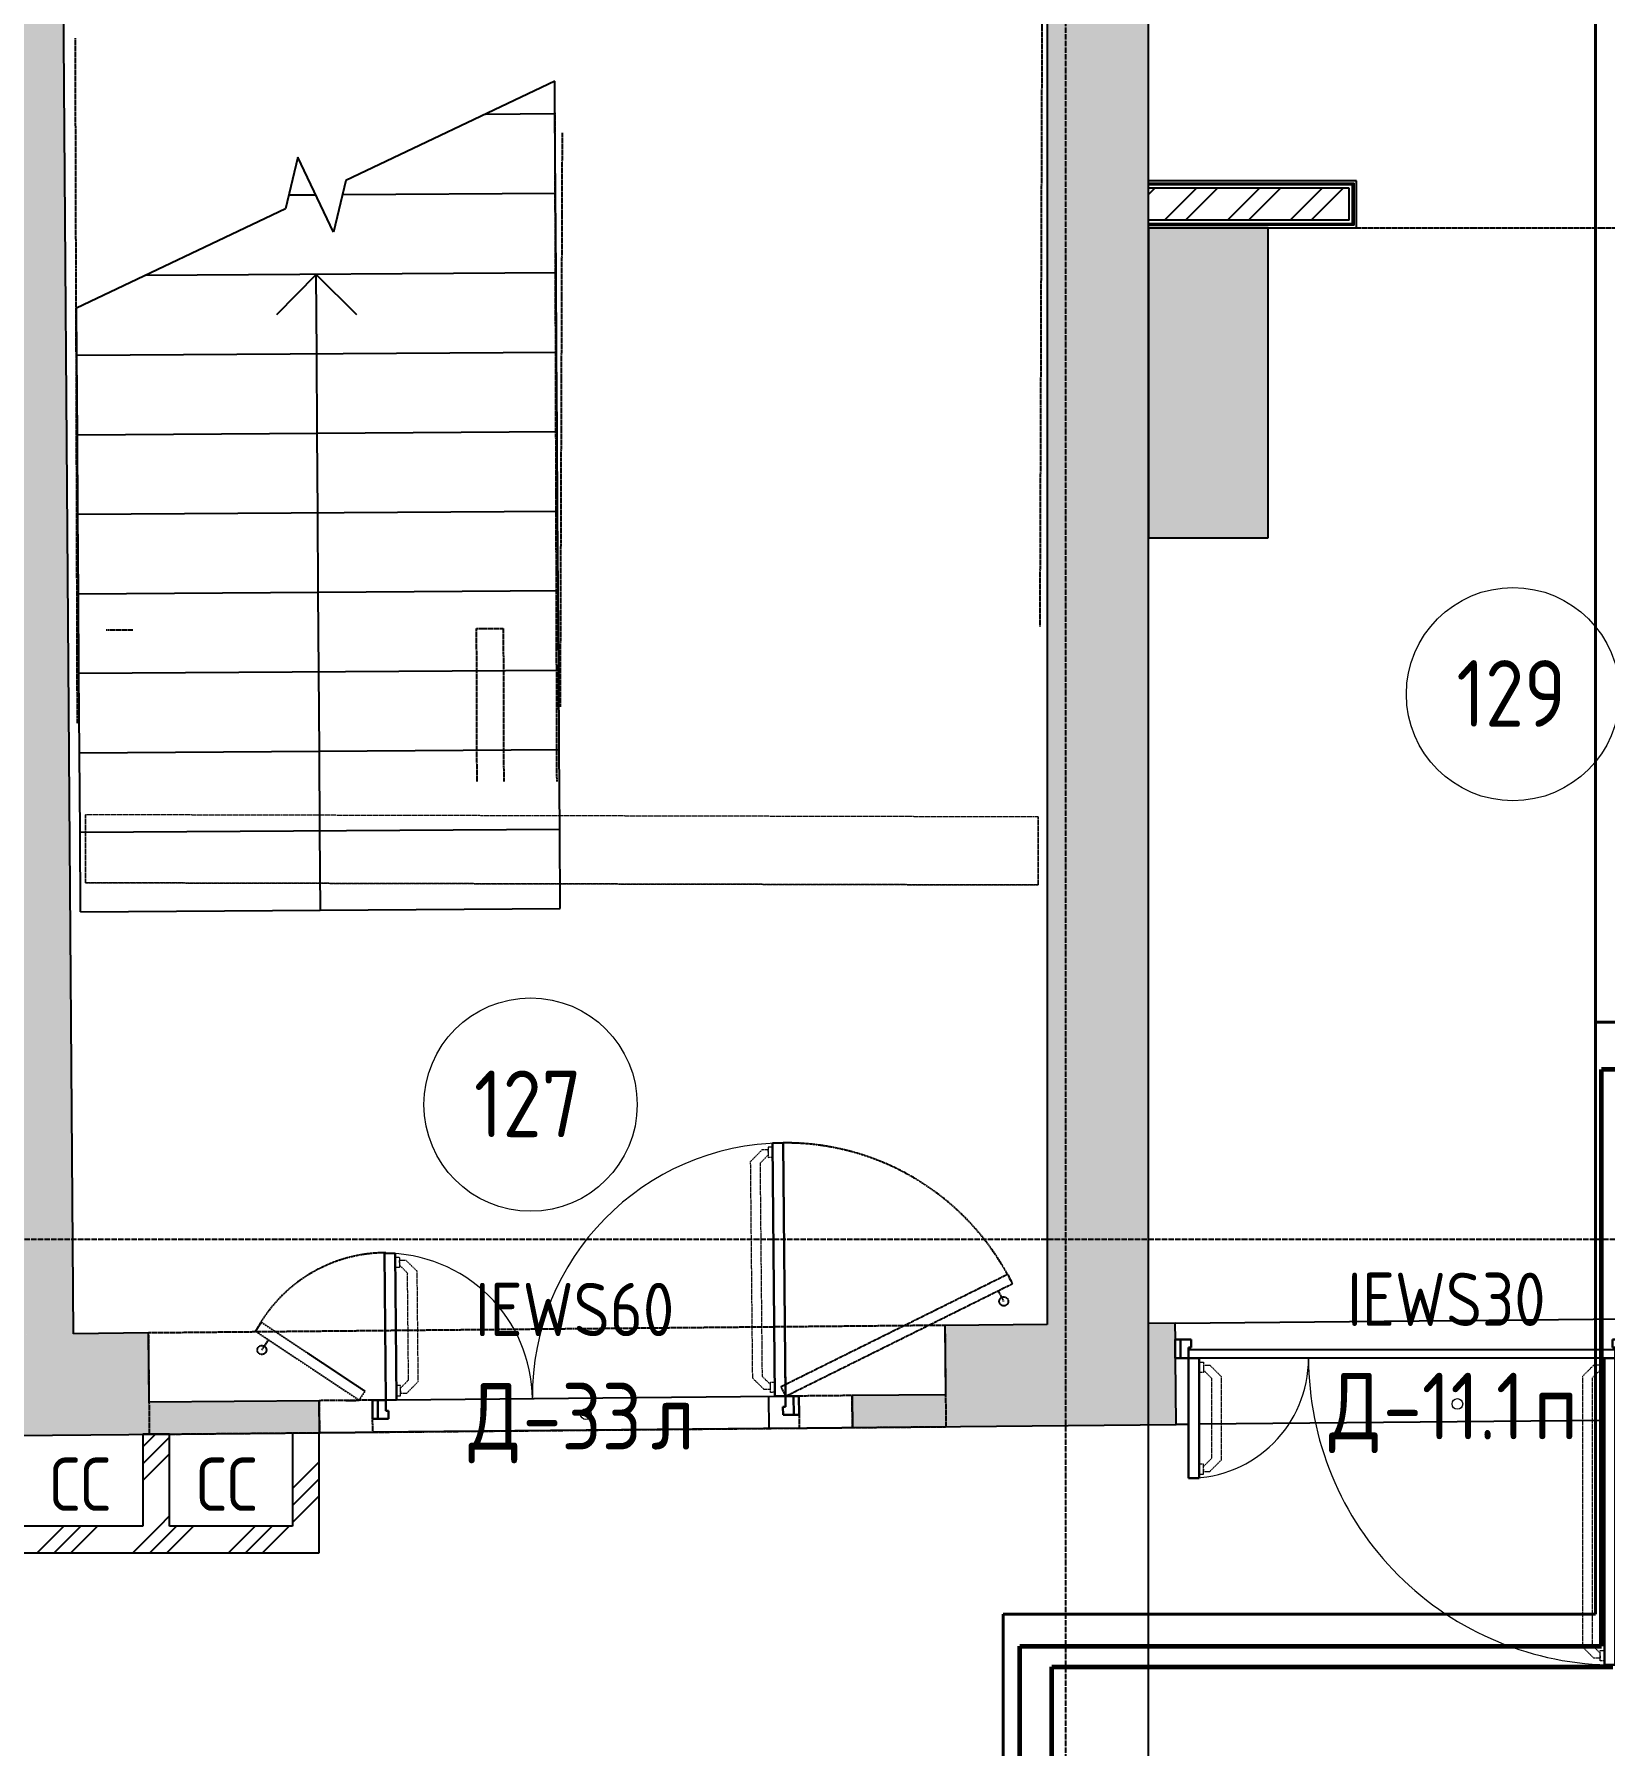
# Model space of a CAD drawing. Header units: millimetres. Extents: x -129048 to 476301, y -5853 to 215316.
# Drawn here: x 42539 to 48432, y 11356 to 17776 of the extents above; entities that cross this region are included whole.
import ezdxf

# ---------------------------------------------------------------- set-up
doc = ezdxf.new("R2010")
doc.units = ezdxf.units.MM
for name, pattern in [('ADSK_Линия сетки', [25, 20, -2.5, 0, -2.5]), ('ADSK_Сверху', [4.5, 3, -1.5]), ('ADSK_Снесено', [4.5, 3, -1.5]), ('ADSK_Штриховая_ш2 п1', [3, 2, -1]), ('ADSK_Штриховая_ш3 п1_5', [4.5, 3, -1.5])]:
    doc.linetypes.add(name, pattern=pattern)
for name, color, linetype, lineweight in [('GAZLAITER', 1, 'Continuous', 40), ('Аннотация', 7, 'Continuous', 9), ('Двери', 251, 'Continuous', 18), ('Дренаж', 36, 'Continuous', 40), ('Каркас', 7, 'Continuous', 18), ('Лестницы', 7, 'Continuous', 18), ('Марки дверей', 7, 'Continuous', 20), ('Марки помещений', 7, 'Continuous', 20), ('Стрелки вверх', 7, 'Continuous', 18), ('Узлы', 7, 'Continuous', 18)]:
    doc.layers.add(name, color=color, linetype=linetype, lineweight=lineweight)
for name, color, linetype, lineweight, true_color in [('Линии', 7, 'Continuous', 9, 0x00a600), ('Линии разделители', 5, 'Continuous', 40, 0x0000ff), ('Стены внутренние', 5, 'Continuous', 18, 0x0000ff), ('Стены штриховка', 5, 'Continuous', 18, 0x0000ff)]:
    doc.layers.add(name, color=color, linetype=linetype, lineweight=lineweight, true_color=true_color)
doc.styles.add('GOST Common_1', font='GOST Common_0.ttf', dxfattribs={"width": 0.9, "height": 200})
doc.styles.add('GOST Common_2', font='GOST Common_0.ttf', dxfattribs={"width": 0.9, "height": 250})
pattern_1 = [(45, (0, 0), (-179.6051, 179.6051), []), (45, (63.5, 0), (0, 359.2102), []), (45, (-63.5, 0), (0, 359.2102), [])]

# ---------------------------------------------------------------- blocks, each defined once
blk = doc.blocks.new('ADSK_БалкаЖБ_Прямоугольная - 255_1х247мм-819971-01 План 1-го этажа маркировочный')
at = {"layer": 'Каркас', "color": 253, "linetype": 'ADSK_Сверху', "true_color": 0xaaaaaa}
for p, q in [((-1787.2, 127.5), (-1787.2, -127.6)), ((-1787.2, 127.5), (1787.2, 127.5)), ((1787.2, -127.6), (1787.2, 127.5)), ((-1787.2, -127.6), (1787.2, -127.6))]:
    blk.add_line(p, q, dxfattribs=at)
at = {"layer": 'Каркас', "color": 253, "linetype": 'ADSK_Сверху', "true_color": 0xb2b2b2}
for p, q in [((-1787.2, -127.6), (-1787.2, 127.5)), ((1787.2, 127.5), (-1787.2, 127.5)), ((1787.2, 127.5), (1787.2, -127.6)), ((-1787.2, -127.6), (1787.2, -127.6))]:
    blk.add_line(p, q, dxfattribs=at)
blk = doc.blocks.new('AC_Дверь_Двупольная - Д-33л 1500х2200h 2-2309635-01 План 1-го этажа маркировочный')
at = {"layer": 'Двери', "linetype": 'ADSK_Сверху', "lineweight": 9}
for p, q in [((670.3, 984.5), (627.5, 941.7)), ((694, 965.7), (663.9, 935.6)), ((694, 984.5), (670.3, 984.5)), ((710, 995), (694, 995)), ((694, 995), (694, 956.5)), ((694, 975.8), (694, 984.5)), ((627.5, 128.4), (627.5, 941.7)), ((663.9, 134.4), (663.9, 935.6)), ((694, 956.5), (710, 956.5)), ((-710, 595), (-694, 595)), ((-694, 595), (-694, 556.5)), ((-694, 575.8), (-694, 584.5)), ((-694, 584.5), (-670.3, 584.5)), ((-670.3, 584.5), (-627.5, 541.7)), ((-694, 556.5), (-710, 556.5)), ((-694, 565.7), (-663.9, 535.6)), ((-663.9, 134.4), (-663.9, 535.6)), ((-627.5, 128.4), (-627.5, 541.7)), ((-694, 104.3), (-663.9, 134.4)), ((694, 104.3), (663.9, 134.4)), ((-694, 113.5), (-710, 113.5)), ((-710, 75), (-694, 75)), ((-694, 75), (-694, 113.5)), ((-694, 94.3), (-694, 85.6)), ((-694, 85.6), (-670.3, 85.6)), ((-670.3, 85.6), (-627.5, 128.4)), ((670.3, 85.6), (627.5, 128.4)), ((694, 85.6), (670.3, 85.6)), ((694, 75), (694, 113.5)), ((694, 113.5), (710, 113.5)), ((710, 75), (694, 75))]:
    blk.add_line(p, q, dxfattribs=at)
at = {"layer": 'Двери', "lineweight": 30}
for p, q in [((750, 1010), (710, 1010)), ((710, 1010), (710, 60)), ((750, 60), (750, 1010)), ((-750, 610), (-710, 610)), ((-750, 60), (-750, 610)), ((-710, 610), (-710, 60)), ((-800, 60), (-780, 60)), ((-800, -10), (-800, 60)), ((-780, 60), (-750, 60)), ((-780, -10), (-780, 60)), ((-780, 60), (-780, -10)), ((-710, 60), (-750, 60)), ((-750, 60), (-750, 20)), ((-750, 20), (-740, 20)), ((-740, 20), (-740, -10)), ((710, 60), (750, 60)), ((750, 20), (740, 20)), ((740, 20), (740, -10)), ((780, 60), (750, 60)), ((750, 60), (750, 20)), ((780, -10), (780, 60)), ((800, 60), (780, 60)), ((780, 60), (780, -10)), ((800, -10), (800, 60)), ((-780, -10), (-800, -10)), ((-740, -10), (-780, -10)), ((740, -10), (780, -10)), ((780, -10), (800, -10))]:
    blk.add_line(p, q, dxfattribs=at)
at = {"layer": 'Двери'}
for centre, radius, start, end in [((750, 60), 950, 90, 180), ((-750, 60), 550, 360, 90)]:
    blk.add_arc(centre, radius, start, end, dxfattribs=at)
blk = doc.blocks.new('AC_Дверь_Двупольная - Д-11_1п 1700х2200h-2039750-01 План 1-го этажа маркировочный')
at = {"layer": 'Двери', "lineweight": 30}
for p, q in [((-800, 1243.5), (-760, 1243.5)), ((-800, 93.5), (-800, 1243.5)), ((-760, 1243.5), (-760, 93.5)), ((800, 543.5), (760, 543.5)), ((760, 543.5), (760, 93.5)), ((800, 93.5), (800, 543.5)), ((-850, 93.5), (-830, 93.5)), ((-850, 23.5), (-850, 93.5)), ((-830, 93.5), (-800, 93.5)), ((-830, 23.5), (-830, 93.5)), ((-830, 93.5), (-830, 23.5)), ((-760, 93.5), (-800, 93.5)), ((-800, 93.5), (-800, 53.5)), ((760, 93.5), (800, 93.5)), ((830, 93.5), (800, 93.5)), ((800, 93.5), (800, 53.5)), ((830, 23.5), (830, 93.5)), ((850, 93.5), (830, 93.5)), ((830, 93.5), (830, 23.5)), ((850, 23.5), (850, 93.5)), ((-830, 23.5), (-850, 23.5)), ((-790, 23.5), (-830, 23.5)), ((-800, 53.5), (-790, 53.5)), ((-790, 53.5), (-790, 23.5)), ((800, 53.5), (790, 53.5)), ((790, 53.5), (790, 23.5)), ((790, 23.5), (830, 23.5)), ((830, 23.5), (850, 23.5))]:
    blk.add_line(p, q, dxfattribs=at)
at = {"layer": 'Двери', "linetype": 'ADSK_Сверху', "lineweight": 9}
for p, q in [((-760, 1228.5), (-744, 1228.5)), ((-744, 1228.5), (-744, 1190)), ((-744, 1190), (-760, 1190)), ((-744, 1209.3), (-744, 1218)), ((-744, 1218), (-720.3, 1218)), ((-744, 1199.2), (-713.9, 1169.1)), ((-720.3, 1218), (-677.5, 1175.2)), ((-713.9, 167.9), (-713.9, 1169.1)), ((-677.5, 161.9), (-677.5, 1175.2)), ((720.3, 518), (677.5, 475.2)), ((744, 518), (720.3, 518)), ((760, 528.5), (744, 528.5)), ((744, 528.5), (744, 490)), ((744, 509.3), (744, 518)), ((677.5, 161.9), (677.5, 475.2)), ((744, 499.2), (713.9, 469.1)), ((713.9, 167.9), (713.9, 469.1)), ((744, 490), (760, 490)), ((-744, 147), (-760, 147)), ((-744, 137.8), (-713.9, 167.9)), ((-744, 108.5), (-744, 147)), ((-720.3, 119.1), (-677.5, 161.9)), ((720.3, 119.1), (677.5, 161.9)), ((744, 137.8), (713.9, 167.9)), ((744, 108.5), (744, 147)), ((744, 147), (760, 147)), ((-760, 108.5), (-744, 108.5)), ((-744, 127.8), (-744, 119.1)), ((-744, 119.1), (-720.3, 119.1)), ((744, 119.1), (720.3, 119.1)), ((760, 108.5), (744, 108.5))]:
    blk.add_line(p, q, dxfattribs=at)
at = {"layer": 'Двери'}
for centre, radius, start, end in [((-800, 93.5), 1150, 360, 90), ((800, 93.5), 450, 90, 180)]:
    blk.add_arc(centre, radius, start, end, dxfattribs=at)
blk = doc.blocks.new('ADSK_Марка_Помещение_ОдноЗначение - Номер-247393-01 План 1-го этажа маркировочный')
at = {"layer": 'Марки помещений'}
blk.add_circle((0, 0), 4, dxfattribs=at)
blk = doc.blocks.new('ADSK_Марка_Дверь - Марка типа и комментарии-2020407-01 План 1-го этажа маркировочный')
at = {"layer": 'Марки дверей', "lineweight": 9}
blk.add_circle((0, 0), 0.2, dxfattribs=at)

msp = doc.modelspace()

# ---------------------------------------------------------------- hatches: boundary and pattern name
at = {"layer": 'Стены внутренние', "lineweight": 25, "true_color": 0x636466}
for points in [[(42306.569, 12898.1), (42686.552, 12901.743), (42630.339, 20425.478), (42250.349, 20422.639), (42295.708, 14351.749)], [(46339.852, 12936.767), (46719.852, 12940.41), (46719.852, 20395.02), (46543.212, 20395.836), (46543.212, 20424.059), (46339.852, 20424.059), (46339.852, 13592.3)]]:
    msp.add_hatch(color=251, dxfattribs=at).paths.add_polyline_path(points)
h = msp.add_hatch(dxfattribs=at)
h.set_pattern_fill('FP_2', color=251, style=0, pattern_type=2)
h.set_pattern_definition([(45, (0, 0), (-117.8655, 117.8655), []), (45, (78.58, 0), (-117.8655, 117.8655), [])])
h.paths.add_polyline_path([(47053.495, 17077.96), (47472.413, 17077.96), (47472.413, 17197.96), (46719.852, 17197.96), (46719.852, 17077.96), (46894.112, 17077.96)])
h = msp.add_hatch(color=251, dxfattribs=at)
h.paths.add_polyline_path([(39290.527, 12489.168), (39710.259, 12493.191), (39706.616, 12873.174), (39286.888, 12869.15), (39289.041, 12644.36)])
h.paths.add_polyline_path([(40740.212, 12503.066), (42971.86, 12524.46), (42968.217, 12904.443), (40736.569, 12883.048), (40739.541, 12573.062)])
h = msp.add_hatch(color=251, dxfattribs=at)
h.paths.add_polyline_path([(45959.453, 12553.102), (46823.707, 12561.388), (46821.328, 12809.558), (46819.967, 12809.558), (46820.064, 12941.37), (45955.81, 12933.085), (45958.302, 12673.097)])
h.paths.add_polyline_path([(48926.815, 12581.55), (49367.537, 12585.775), (49367, 12965.788), (48925.577, 12961.556), (48926.801, 12585.775)])
h = msp.add_hatch(color=251, dxfattribs=at)
h.paths.add_polyline_path([(42971.86, 12524.46), (43609.058, 12530.569), (43607.908, 12650.564), (42970.711, 12644.36)])
h.paths.add_polyline_path([(45608.966, 12549.742), (45959.453, 12553.102), (45958.302, 12673.097), (45607.816, 12669.737), (45608.934, 12553.102)])
h = msp.add_hatch(dxfattribs=at)
h.set_pattern_fill('FP_3', color=251, style=0, pattern_type=2)
h.set_pattern_definition(pattern_1)
h.paths.add_polyline_path([(42971.86, 12180.453), (43046.962, 12180.453), (43046.962, 12524.701), (42946.962, 12524.222), (42946.962, 12180.453), (42970.71, 12180.453)])
h = msp.add_hatch(dxfattribs=at)
h.set_pattern_fill('FP_3', color=251, style=0, pattern_type=2)
h.set_pattern_definition(pattern_1)
h.paths.add_polyline_path([(43608.483, 12080.453), (43608.483, 12530.564), (43508.483, 12529.605), (43508.483, 12080.453), (43595.812, 12080.453)])
h = msp.add_hatch(dxfattribs=at)
h.set_pattern_fill('FP_3', color=251, style=0, pattern_type=2)
h.set_pattern_definition(pattern_1)
h.paths.add_polyline_path([(43508.483, 12080.453), (43508.483, 12180.453), (42187.636, 12180.453), (42187.636, 12080.453), (43406.902, 12080.453)])
at = {"layer": 'Узлы', "lineweight": 25, "true_color": 0x636466}
msp.add_hatch(color=251, dxfattribs=at).paths.add_polyline_path([(47168.495, 15886.856), (47168.495, 17049.96), (46719.852, 17049.96), (46719.852, 15886.856), (46810.479, 15886.856)])

# ---------------------------------------------------------------- linework, layer by layer
at = {"linetype": 'ADSK_Линия сетки', "lineweight": 25}
for p, q in [((46409.91, -4984.787), (46409.91, 44534.787)), ((-11086.225, 13256.788), (57141.718, 13256.788))]:
    msp.add_line(p, q, dxfattribs=at)
at = {"color": 251, "lineweight": 25, "true_color": 0x636466}
msp.add_lwpolyline([(771.126, 10918.396), (46719.852, 10918.396), (46719.852, 20904.566), (46033.212, 20934.059)], dxfattribs=at)
at = {"layer": 'GAZLAITER', "lineweight": 60, "ltscale": 10}
for p, q in [((48418.67, 11729.457), (48418.67, 13893.009)), ((49215.709, 13893.009), (48418.67, 13893.009)), ((46236.888, 5241.148), (46236.888, 11729.457)), ((46236.888, 11729.457), (48418.67, 11729.457))]:
    msp.add_line(p, q, dxfattribs=at)
at = {"layer": 'GAZLAITER', "color": 5, "lineweight": 60, "ltscale": 10}
for p, q in [((46356.886, 5241.148), (46356.886, 11652.576)), ((46356.886, 11652.576), (48462.259, 11652.576))]:
    msp.add_line(p, q, dxfattribs=at)
at = {"layer": 'Дренаж'}
for p, q in [((48397.055, 14317.055), (48397.055, 20137.508)), ((48397.055, 11849.499), (48397.055, 14317.055)), ((54043.827, 14069.623), (48397.055, 14069.623)), ((46173.963, 5241.148), (46173.963, 11849.499)), ((46173.963, 11849.499), (48397.055, 11849.499))]:
    msp.add_line(p, q, dxfattribs=at)
at = {"layer": 'Лестницы', "color": 251, "linetype": 'ADSK_Сверху', "lineweight": 25, "true_color": 0x636466}
for p, q in [((46320.518, 17706.747), (46321.583, 18014.246)), ((42692.161, 17760.888), (42693.003, 17475.29)), ((46319.454, 17399.249), (46320.518, 17706.747)), ((42693.003, 17475.29), (42693.844, 17189.691)), ((44493.836, 17194.993), (44492.995, 17480.592)), ((44519.464, 17405.482), (44518.4, 17097.984)), ((46318.389, 17091.751), (46319.454, 17399.249)), ((42693.844, 17189.691), (42694.685, 16904.092)), ((44494.678, 16909.395), (44493.836, 17194.993)), ((44518.4, 17097.984), (44517.335, 16790.486)), ((46317.324, 16784.253), (46318.389, 17091.751)), ((42694.685, 16904.092), (42695.527, 16618.493)), ((44495.519, 16623.796), (44494.678, 16909.395)), ((44517.335, 16790.486), (44516.27, 16482.988)), ((46316.259, 16476.755), (46317.324, 16784.253)), ((42695.527, 16618.493), (42696.368, 16332.895)), ((44496.36, 16338.197), (44495.519, 16623.796)), ((44516.27, 16482.988), (44515.205, 16175.49)), ((46315.194, 16169.257), (46316.259, 16476.755)), ((42696.368, 16332.895), (42697.209, 16047.296)), ((44497.202, 16052.598), (44496.36, 16338.197)), ((44515.205, 16175.49), (44514.14, 15867.991)), ((46314.13, 15861.758), (46315.194, 16169.257)), ((44498.043, 15767), (44497.202, 16052.598)), ((42697.209, 16047.296), (42698.051, 15761.697)), ((44514.14, 15867.991), (44513.076, 15560.493)), ((46313.065, 15554.26), (46314.13, 15861.758)), ((42698.051, 15761.697), (42698.892, 15476.098)), ((44498.884, 15481.401), (44498.043, 15767)), ((42808.698, 15542.04), (42908.698, 15542.334)), ((44198.692, 15546.135), (44298.692, 15546.429)), ((44200.382, 14972.507), (44198.692, 15546.135)), ((44298.692, 15546.429), (44300.382, 14972.801)), ((44513.076, 15560.493), (44512.011, 15252.995)), ((42698.892, 15476.098), (42699.667, 15213.037)), ((44499.659, 15218.34), (44498.884, 15481.401)), ((44499.726, 15195.802), (44499.659, 15218.34)), ((42699.667, 15213.037), (42699.733, 15190.5)), ((44500.381, 14973.39), (44499.726, 15195.802))]:
    msp.add_line(p, q, dxfattribs=at)
at = {"layer": 'Лестницы', "color": 251, "lineweight": 25, "true_color": 0x636466}
for p, q in [((44491.796, 17599.583), (43707.564, 17227.461)), ((44492.611, 17478.108), (44491.796, 17599.583)), ((44232.109, 17476.36), (44492.611, 17478.108)), ((44232.109, 17476.36), (44492.611, 17478.108)), ((44494.612, 17179.915), (44492.611, 17478.108)), ((43527.649, 17315.039), (43481.701, 17120.289)), ((43661.615, 17032.711), (43527.649, 17315.039)), ((43707.564, 17227.461), (43661.615, 17032.711)), ((43494.185, 17173.201), (43594.632, 17173.875)), ((43494.185, 17173.201), (43594.632, 17173.875)), ((43695.08, 17174.549), (44494.612, 17179.915)), ((43695.08, 17174.549), (44494.612, 17179.915)), ((44496.613, 16881.722), (44494.612, 17179.915)), ((43481.701, 17120.289), (42697.469, 16748.167)), ((42957.156, 16871.39), (44496.613, 16881.722)), ((42957.156, 16871.39), (44496.613, 16881.722)), ((44498.615, 16583.529), (44496.613, 16881.722)), ((42698.655, 16571.448), (42697.469, 16748.167)), ((42698.655, 16571.448), (44498.615, 16583.529)), ((42698.655, 16571.448), (44498.615, 16583.529)), ((42700.657, 16273.255), (42698.655, 16571.448)), ((44500.616, 16285.335), (44498.615, 16583.529)), ((42700.657, 16273.255), (44500.616, 16285.335)), ((42700.657, 16273.255), (44500.616, 16285.335)), ((42702.658, 15975.062), (42700.657, 16273.255)), ((44502.617, 15987.142), (44500.616, 16285.335)), ((42702.658, 15975.062), (44502.617, 15987.142)), ((42702.658, 15975.062), (44502.617, 15987.142)), ((44504.619, 15688.949), (44502.617, 15987.142)), ((42704.659, 15676.868), (42702.658, 15975.062)), ((42704.659, 15676.868), (44504.619, 15688.949)), ((42704.659, 15676.868), (44504.619, 15688.949)), ((42706.66, 15378.675), (42704.659, 15676.868)), ((44506.62, 15390.755), (44504.619, 15688.949)), ((42706.66, 15378.675), (44506.62, 15390.755)), ((42706.66, 15378.675), (44506.62, 15390.755)), ((42708.662, 15080.482), (42706.66, 15378.675)), ((44508.621, 15092.562), (44506.62, 15390.755)), ((42708.662, 15080.482), (44508.621, 15092.562)), ((42708.662, 15080.482), (44508.621, 15092.562)), ((44510.623, 14794.369), (44508.621, 15092.562)), ((42710.663, 14782.289), (42708.662, 15080.482)), ((42710.663, 14782.289), (44510.623, 14794.369)), ((42710.663, 14782.289), (44510.623, 14794.369)), ((42712.664, 14484.095), (42710.663, 14782.289)), ((44512.624, 14496.176), (44510.623, 14794.369)), ((42712.664, 14484.095), (44512.624, 14496.176)), ((42712.664, 14484.095), (44512.624, 14496.176))]:
    msp.add_line(p, q, dxfattribs=at)
at = {"layer": 'Линии', "color": 251, "lineweight": 25, "true_color": 0x636466}
for p, q in [((47168.495, 17049.96), (46719.852, 17049.96)), ((46719.852, 17049.96), (46719.852, 15886.856)), ((47168.495, 15886.856), (47168.495, 17049.96)), ((46719.852, 15886.856), (47168.495, 15886.856)), ((45357.359, 12740.03), (45357.359, 12713.716))]:
    msp.add_line(p, q, dxfattribs=at)
at = {"layer": 'Линии', "color": 251, "linetype": 'ADSK_Штриховая_ш2 п1', "lineweight": 25, "true_color": 0x636466}
for p, q in [((45340.098, 12703.158), (46191.209, 13125.189)), ((46191.209, 13125.189), (46208.979, 13089.352)), ((45357.867, 12667.322), (46208.979, 13089.352)), ((46176.649, 13023.093), (46156.658, 13063.409)), ((43369.252, 12910.474), (43391.402, 12943.781)), ((43757.941, 12651.984), (43369.252, 12910.474)), ((43780.091, 12685.291), (43391.402, 12943.781)), ((43392.961, 12840.664), (43417.88, 12878.135)), ((43707.943, 12651.504), (43757.941, 12651.984)), ((43757.941, 12651.984), (43780.091, 12685.291)), ((45340.098, 12703.158), (45357.867, 12667.322)), ((45357.867, 12667.322), (45407.865, 12667.802))]:
    msp.add_line(p, q, dxfattribs=at)
for centre in [(46176.649, 13023.093), (43392.961, 12840.664)]:
    msp.add_circle(centre, 17, dxfattribs=at)
for centre, radius, start, end in [((45357.867, 12667.322), 950, 26.3748748, 90.6123239), ((43857.905, 12652.96), 552.354, 90, 152.2113541)]:
    msp.add_arc(centre, radius, start, end, dxfattribs=at)
at = {"layer": 'Линии разделители', "color": 251, "linetype": 'ADSK_Штриховая_ш3 п1_5', "lineweight": 25, "true_color": 0x636466}
msp.add_line((47500.413, 17049.96), (48850.413, 17049.96), dxfattribs=at)
at = {"layer": 'Стены внутренние', "color": 251, "lineweight": 25, "true_color": 0x636466}
for p, q in [((42686.552, 12901.743), (42630.339, 20425.478)), ((46339.852, 20424.059), (46339.852, 12936.767)), ((46719.852, 12940.41), (46719.852, 20395.02)), ((47500.413, 17225.96), (46719.852, 17225.96)), ((47500.413, 17049.96), (47500.413, 17225.96)), ((46719.852, 17049.96), (47500.413, 17049.96)), ((42968.217, 12904.443), (42686.552, 12901.743)), ((42970.71, 12644.455), (42968.217, 12904.443)), ((46339.852, 12936.767), (45955.81, 12933.085)), ((45955.81, 12933.085), (45958.302, 12673.097)), ((46820.064, 12941.37), (46719.852, 12940.41)), ((46820.064, 12941.37), (48519.967, 12957.667)), ((46820.657, 12879.558), (46820.064, 12941.37)), ((48469.967, 12841.558), (46869.967, 12841.558)), ((46823.707, 12561.388), (46821.328, 12809.558)), ((48429.967, 12809.558), (46909.967, 12809.558)), ((43607.908, 12650.564), (42970.71, 12644.455)), ((43609.058, 12530.569), (43607.908, 12650.564)), ((43897.895, 12653.344), (45317.829, 12666.957)), ((45296.884, 12546.75), (45295.734, 12666.745)), ((45958.302, 12673.097), (45607.816, 12669.737)), ((45607.816, 12669.737), (45608.966, 12549.742)), ((42464.838, 12519.6), (43609.058, 12530.569)), ((42946.962, 12524.701), (42946.962, 12180.453)), ((43046.962, 12524.701), (42946.962, 12524.701)), ((43046.962, 12180.453), (43046.962, 12524.701)), ((43508.483, 12529.605), (43508.483, 12180.453)), ((43608.483, 12080.453), (43608.483, 12530.564)), ((45408.976, 12547.825), (43809.049, 12532.486)), ((45608.966, 12549.742), (46823.707, 12561.388)), ((46869.967, 12561.831), (46823.707, 12561.388)), ((48429.967, 12576.787), (46909.967, 12562.215)), ((42946.962, 12180.453), (42467.656, 12180.453)), ((43508.483, 12180.453), (43046.962, 12180.453)), ((42087.636, 12080.453), (43608.483, 12080.453))]:
    msp.add_line(p, q, dxfattribs=at)
at = {"layer": 'Стены внутренние', "color": 251, "linetype": 'ADSK_Сверху', "lineweight": 25, "true_color": 0x636466}
for p, q in [((45955.81, 12933.085), (42968.217, 12904.443)), ((42971.86, 12524.46), (42968.217, 12904.443)), ((45955.81, 12933.085), (45959.453, 12553.102)), ((42971.86, 12524.46), (45959.453, 12553.102))]:
    msp.add_line(p, q, dxfattribs=at)
at = {"layer": 'Стены внутренние', "color": 251, "linetype": 'ADSK_Снесено', "lineweight": 25, "true_color": 0x636466}
for p, q in [((43807.899, 12652.481), (43607.908, 12650.564)), ((43607.908, 12650.564), (43609.058, 12530.569)), ((45607.816, 12669.737), (45407.825, 12667.819)), ((45608.966, 12549.742), (45607.816, 12669.737)), ((43809.049, 12532.486), (43808.57, 12582.484)), ((45408.496, 12597.823), (45408.976, 12547.825)), ((43609.058, 12530.569), (43809.049, 12532.486)), ((45408.976, 12547.825), (45608.966, 12549.742))]:
    msp.add_line(p, q, dxfattribs=at)
at = {"layer": 'Стены штриховка', "color": 251, "lineweight": 25, "true_color": 0x636466}
for p, q in [((46719.852, 17216.96), (47491.413, 17216.96)), ((47485.413, 17210.96), (46719.852, 17210.96)), ((47485.413, 17064.96), (47485.413, 17216.96)), ((47491.413, 17058.96), (47491.413, 17216.96)), ((47472.413, 17197.96), (46719.852, 17197.96)), ((47472.413, 17077.96), (47472.413, 17197.96)), ((47472.413, 17077.96), (46719.852, 17077.96)), ((47485.413, 17064.96), (46719.852, 17064.96)), ((47491.413, 17058.96), (46719.852, 17058.96))]:
    msp.add_line(p, q, dxfattribs=at)
at = {"layer": 'Стрелки вверх', "color": 251, "lineweight": 25, "true_color": 0x636466}
for p, q in [((43596.646, 16873.882), (43447.656, 16722.878)), ((43598.635, 16577.488), (43596.646, 16873.882)), ((43596.646, 16873.882), (43747.649, 16724.892)), ((43600.636, 16279.295), (43598.635, 16577.488)), ((43602.638, 15981.102), (43600.636, 16279.295)), ((43604.639, 15682.909), (43602.638, 15981.102)), ((43606.64, 15384.715), (43604.639, 15682.909)), ((43608.641, 15086.522), (43606.64, 15384.715)), ((43610.643, 14788.329), (43608.641, 15086.522)), ((43612.644, 14490.135), (43610.643, 14788.329))]:
    msp.add_line(p, q, dxfattribs=at)

# ---------------------------------------------------------------- block references
at = {"layer": 'Двери', "color": 251, "linetype": 'ADSK_Сверху', "lineweight": 25, "true_color": 0x636466}
for name, p, rotation in [('AC_Дверь_Двупольная - Д-33л 1500х2200h 2-2309635-01 План 1-го этажа маркировочный', (44608.437, 12600.153), 0.5492755352822799), ('AC_Дверь_Двупольная - Д-11_1п 1700х2200h-2039750-01 План 1-го этажа маркировочный', (47669.967, 12903.058), 180)]:
    msp.add_blockref(name, p, dxfattribs=dict(at, rotation=rotation))
at = {"layer": 'Каркас', "color": 251, "linetype": 'ADSK_Сверху', "lineweight": 25, "true_color": 0x636466, "rotation": 179.867738509371}
msp.add_blockref('ADSK_БалкаЖБ_Прямоугольная - 255_1х247мм-819971-01 План 1-го этажа маркировочный', (44518.546, 14716.439), dxfattribs=at)
at = {"layer": 'Марки дверей', "color": 251, "lineweight": 25, "true_color": 0x636466, "xscale": 99.99999999999993, "yscale": 99.99999999999993, "zscale": 99.99999999999993}
for p in [(47878.573, 12638.289), (44608.437, 12600.153)]:
    msp.add_blockref('ADSK_Марка_Дверь - Марка типа и комментарии-2020407-01 План 1-го этажа маркировочный', p, dxfattribs=at)
at = {"layer": 'Марки помещений', "color": 251, "lineweight": 25, "true_color": 0x636466, "xscale": 99.99999999999993, "yscale": 99.99999999999993, "zscale": 99.99999999999993}
for p in [(48087.215, 15300.41), (44401.231, 13761.128)]:
    msp.add_blockref('ADSK_Марка_Помещение_ОдноЗначение - Номер-247393-01 План 1-го этажа маркировочный', p, dxfattribs=at)

# ---------------------------------------------------------------- texts
at = {"layer": 'Аннотация', "color": 251, "lineweight": 25, "true_color": 0x636466, "char_height": 200, "width": 317.46825, "attachment_point": 1, "style": 'GOST Common_1'}
for insert in [(42597.318, 12437.212), (43147.318, 12437.212)]:
    msp.add_mtext('СС', dxfattribs=dict(at, insert=insert))
at = {"layer": 'Марки дверей', "color": 251, "lineweight": 25, "true_color": 0x636466, "attachment_point": 1}
for s, insert, char_height, width, style in [('IEWS30', (47465.294, 13130.703), 200, 959.61994, 'GOST Common_1'), ('IEWS60', (44192.458, 13092.567), 200, 966.83512, 'GOST Common_1'), ('\\fGOST Common|b0|i0|c204|p34|;\\W.9;Д', (44168.608, 12717.166), 250, 245.31637, 'GOST Common_2'), ('-33', (44371.014, 12717.166), 250, 584.43019, 'GOST Common_2'), ('\\fGOST Common|b0|i0|c204|p34|;\\W.9;Д', (47396.894, 12755.302), 250, 245.31637, 'GOST Common_2'), ('-11.1', (47599.3, 12755.302), 250, 685.44281, 'GOST Common_2'), ('\\fGOST Common|b0|i0|c204|p34|;\\W.9;п', (48164.847, 12755.302), 250, 194.81006, 'GOST Common_2'), ('\\fGOST Common|b0|i0|c204|p34|;\\W.9;л', (44853.217, 12717.166), 250, 194.81006, 'GOST Common_2')]:
    msp.add_mtext(s, dxfattribs=dict(at, insert=insert, char_height=char_height, width=width, style=style))
at = {"layer": 'Марки помещений', "color": 251, "lineweight": 25, "true_color": 0x636466, "char_height": 250, "width": 526.70869, "attachment_point": 1, "style": 'GOST Common_2'}
for s, insert in [('129', (47874.808, 15428.135)), ('127', (44188.823, 13888.853))]:
    msp.add_mtext(s, dxfattribs=dict(at, insert=insert))

doc.saveas('drawing.dxf')
